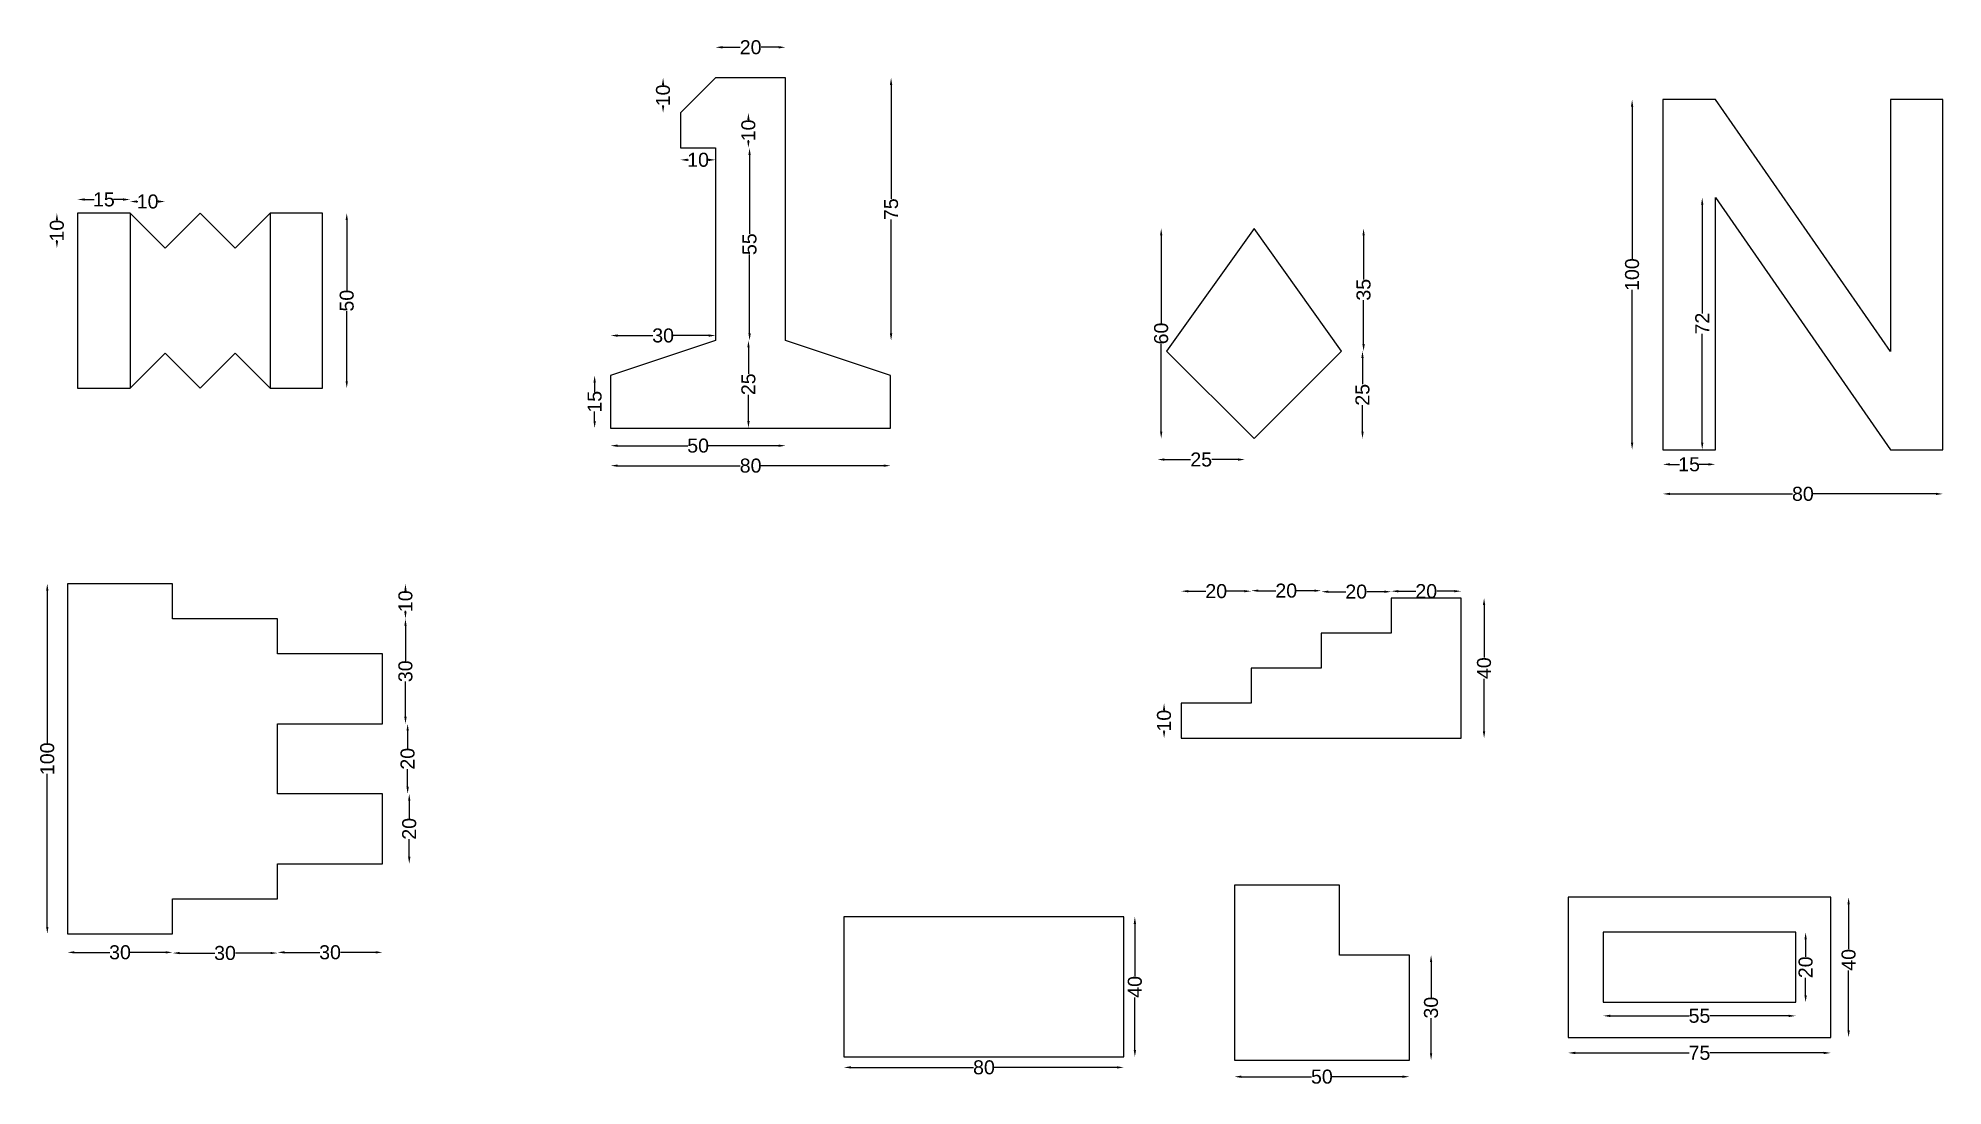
# Model space of a CAD drawing. Header units: inches. Extents: x 810 to 1355, y 487 to 786.
import ezdxf

# ---------------------------------------------------------------- set-up
doc = ezdxf.new("R2010")
doc.units = ezdxf.units.IN
doc.header["$MEASUREMENT"] = 0
doc.styles.get("Standard").update_dxf_attribs({"font": 'arial.ttf'})
doc.dimstyles.get("Standard").update_dxf_attribs({"dimtxt": 4, "dimasz": 2, "dimexe": 0.18, "dimexo": 0.0625, "dimgap": 0.09, "dimtad": 0, "dimtoh": 1, "dimdec": 1, "dimdsep": 46, "dimtxsty": 'Standard', "dimcen": 2, "dimse1": 1, "dimse2": 1, "dimadec": 0, "dimazin": 0, "dimtfac": 1, "dimtdec": 1, "dimtofl": 0, "dimtmove": 0, "dimatfit": 3, "dimfxl": 1, "dimtolj": 1, "dimtzin": 0, "dimarcsym": 0})

# ---------------------------------------------------------------- blocks, each defined once
blk = doc.blocks.new('*D1')
at = {"color": 0, "lineweight": -2, "transparency": 16777216}
for p, q in [((1154.23, 489.83), (1174.28, 489.83)), ((1200.23, 489.83), (1180.18, 489.83))]:
    blk.add_line(p, q, dxfattribs=at)
at = {"color": 0, "transparency": 16777216}
for points in [[(1154.23, 490.16), (1154.23, 489.49), (1152.23, 489.83)], [(1200.23, 490.16), (1200.23, 489.49), (1202.23, 489.83)]]:
    blk.add_solid(points, dxfattribs=at)
at = {"layer": 'Defpoints', "color": 0, "transparency": 16777216}
for p in [(1152.23, 494.54), (1202.23, 494.54), (1202.23, 489.83)]:
    blk.add_point(p, dxfattribs=at)
at = {"color": 0, "transparency": 16777216, "insert": (1177.23, 489.83), "char_height": 4, "attachment_point": 5}
blk.add_mtext('\\A1;50', dxfattribs=at)
blk = doc.blocks.new('*D2')
at = {"color": 0, "lineweight": -2, "transparency": 16777216}
for p, q in [((1208.43, 522.54), (1208.43, 512.49)), ((1208.43, 496.54), (1208.43, 506.59))]:
    blk.add_line(p, q, dxfattribs=at)
at = {"color": 0, "transparency": 16777216}
for points in [[(1208.1, 522.54), (1208.76, 522.54), (1208.43, 524.54)], [(1208.1, 496.54), (1208.76, 496.54), (1208.43, 494.54)]]:
    blk.add_solid(points, dxfattribs=at)
at = {"layer": 'Defpoints', "color": 0, "transparency": 16777216}
for p in [(1202.23, 524.54), (1208.43, 524.54), (1202.23, 494.54)]:
    blk.add_point(p, dxfattribs=at)
at = {"color": 0, "transparency": 16777216, "insert": (1208.43, 509.54), "char_height": 4, "attachment_point": 5, "rotation": 90}
blk.add_mtext('\\A1;30', dxfattribs=at)
blk = doc.blocks.new('*D3')
at = {"color": 0, "lineweight": -2, "transparency": 16777216}
for p, q in [((1042.7, 492.48), (1077.75, 492.48)), ((1118.7, 492.48), (1083.65, 492.48))]:
    blk.add_line(p, q, dxfattribs=at)
at = {"color": 0, "transparency": 16777216}
for points in [[(1042.7, 492.81), (1042.7, 492.15), (1040.7, 492.48)], [(1118.7, 492.81), (1118.7, 492.15), (1120.7, 492.48)]]:
    blk.add_solid(points, dxfattribs=at)
at = {"layer": 'Defpoints', "color": 0, "transparency": 16777216}
for p in [(1040.7, 495.48), (1120.7, 495.48), (1120.7, 492.48)]:
    blk.add_point(p, dxfattribs=at)
at = {"color": 0, "transparency": 16777216, "insert": (1080.7, 492.48), "char_height": 4, "attachment_point": 5}
blk.add_mtext('\\A1;80', dxfattribs=at)
blk = doc.blocks.new('*D4')
at = {"color": 0, "lineweight": -2, "transparency": 16777216}
for p, q in [((1123.81, 533.48), (1123.81, 518.5)), ((1123.81, 497.48), (1123.81, 512.45))]:
    blk.add_line(p, q, dxfattribs=at)
at = {"color": 0, "transparency": 16777216}
for points in [[(1123.48, 533.48), (1124.15, 533.48), (1123.81, 535.48)], [(1123.48, 497.48), (1124.15, 497.48), (1123.81, 495.48)]]:
    blk.add_solid(points, dxfattribs=at)
at = {"layer": 'Defpoints', "color": 0, "transparency": 16777216}
for p in [(1120.7, 535.48), (1120.7, 495.48), (1123.81, 495.48)]:
    blk.add_point(p, dxfattribs=at)
at = {"color": 0, "transparency": 16777216, "insert": (1123.81, 515.48), "char_height": 4, "attachment_point": 5, "rotation": 90}
blk.add_mtext('\\A1;40', dxfattribs=at)
blk = doc.blocks.new('*D5')
at = {"color": 0, "lineweight": -2, "transparency": 16777216}
for p, q in [((1249.6, 496.62), (1282.15, 496.62)), ((1320.6, 496.62), (1288.06, 496.62))]:
    blk.add_line(p, q, dxfattribs=at)
at = {"color": 0, "transparency": 16777216}
for points in [[(1249.6, 496.95), (1249.6, 496.28), (1247.6, 496.62)], [(1320.6, 496.95), (1320.6, 496.28), (1322.6, 496.62)]]:
    blk.add_solid(points, dxfattribs=at)
at = {"layer": 'Defpoints', "color": 0, "transparency": 16777216}
for p in [(1247.6, 501.07), (1322.6, 501.07), (1322.6, 496.62)]:
    blk.add_point(p, dxfattribs=at)
at = {"color": 0, "transparency": 16777216, "insert": (1285.1, 496.62), "char_height": 4, "attachment_point": 5}
blk.add_mtext('\\A1;75', dxfattribs=at)
blk = doc.blocks.new('*D6')
at = {"color": 0, "lineweight": -2, "transparency": 16777216}
for p, q in [((1327.71, 539.07), (1327.71, 526.23)), ((1327.71, 503.07), (1327.71, 520.18))]:
    blk.add_line(p, q, dxfattribs=at)
at = {"color": 0, "transparency": 16777216}
for points in [[(1327.37, 539.07), (1328.04, 539.07), (1327.71, 541.07)], [(1327.37, 503.07), (1328.04, 503.07), (1327.71, 501.07)]]:
    blk.add_solid(points, dxfattribs=at)
at = {"layer": 'Defpoints', "color": 0, "transparency": 16777216}
for p in [(1322.6, 541.07), (1322.6, 501.07), (1327.71, 501.07)]:
    blk.add_point(p, dxfattribs=at)
at = {"color": 0, "transparency": 16777216, "insert": (1327.71, 523.2), "char_height": 4, "attachment_point": 5, "rotation": 90}
blk.add_mtext('\\A1;40', dxfattribs=at)
blk = doc.blocks.new('*D7')
at = {"color": 0, "lineweight": -2, "transparency": 16777216}
for p, q in [((1259.6, 507.2), (1282.13, 507.2)), ((1310.6, 507.2), (1288.07, 507.2))]:
    blk.add_line(p, q, dxfattribs=at)
at = {"color": 0, "transparency": 16777216}
for points in [[(1259.6, 507.53), (1259.6, 506.86), (1257.6, 507.2)], [(1310.6, 507.53), (1310.6, 506.86), (1312.6, 507.2)]]:
    blk.add_solid(points, dxfattribs=at)
at = {"layer": 'Defpoints', "color": 0, "transparency": 16777216}
for p in [(1257.6, 511.07), (1257.6, 507.2), (1312.6, 511.07)]:
    blk.add_point(p, dxfattribs=at)
at = {"color": 0, "transparency": 16777216, "insert": (1285.1, 507.2), "char_height": 4, "attachment_point": 5}
blk.add_mtext('\\A1;55', dxfattribs=at)
blk = doc.blocks.new('*D8')
at = {"color": 0, "lineweight": -2, "transparency": 16777216}
for p, q in [((1315.43, 529.07), (1315.43, 524.05)), ((1315.43, 513.07), (1315.43, 518.09))]:
    blk.add_line(p, q, dxfattribs=at)
at = {"color": 0, "transparency": 16777216}
for points in [[(1315.09, 529.07), (1315.76, 529.07), (1315.43, 531.07)], [(1315.09, 513.07), (1315.76, 513.07), (1315.43, 511.07)]]:
    blk.add_solid(points, dxfattribs=at)
at = {"layer": 'Defpoints', "color": 0, "transparency": 16777216}
for p in [(1312.6, 531.07), (1312.6, 511.07), (1315.43, 511.07)]:
    blk.add_point(p, dxfattribs=at)
at = {"color": 0, "transparency": 16777216, "insert": (1315.43, 521.07), "char_height": 4, "attachment_point": 5, "rotation": 90}
blk.add_mtext('\\A1;20', dxfattribs=at)
blk = doc.blocks.new('*D9')
at = {"color": 0, "lineweight": -2, "transparency": 16777216}
for p, q in [((1199.05, 628.48), (1204.06, 628.48)), ((1215.05, 628.48), (1210.03, 628.48))]:
    blk.add_line(p, q, dxfattribs=at)
at = {"color": 0, "transparency": 16777216}
for points in [[(1199.05, 628.81), (1199.05, 628.15), (1197.05, 628.48)], [(1215.05, 628.81), (1215.05, 628.15), (1217.05, 628.48)]]:
    blk.add_solid(points, dxfattribs=at)
at = {"layer": 'Defpoints', "color": 0, "transparency": 16777216}
for p in [(1197.05, 628.48), (1197.05, 626.5), (1217.05, 626.5)]:
    blk.add_point(p, dxfattribs=at)
at = {"color": 0, "transparency": 16777216, "insert": (1207.05, 628.48), "char_height": 4, "attachment_point": 5}
blk.add_mtext('\\A1;20', dxfattribs=at)
blk = doc.blocks.new('*D10')
at = {"color": 0, "lineweight": -2, "transparency": 16777216}
for p, q in [((1179.05, 628.33), (1184.06, 628.33)), ((1195.05, 628.33), (1190.03, 628.33))]:
    blk.add_line(p, q, dxfattribs=at)
at = {"color": 0, "transparency": 16777216}
for points in [[(1179.05, 628.67), (1179.05, 628), (1177.05, 628.33)], [(1195.05, 628.67), (1195.05, 628), (1197.05, 628.33)]]:
    blk.add_solid(points, dxfattribs=at)
at = {"layer": 'Defpoints', "color": 0, "transparency": 16777216}
for p in [(1177.05, 628.33), (1177.05, 616.5), (1197.05, 616.5)]:
    blk.add_point(p, dxfattribs=at)
at = {"color": 0, "transparency": 16777216, "insert": (1187.05, 628.33), "char_height": 4, "attachment_point": 5}
blk.add_mtext('\\A1;20', dxfattribs=at)
blk = doc.blocks.new('*D11')
at = {"color": 0, "lineweight": -2, "transparency": 16777216}
for p, q in [((1159.05, 628.63), (1164.06, 628.63)), ((1175.05, 628.63), (1170.03, 628.63))]:
    blk.add_line(p, q, dxfattribs=at)
at = {"color": 0, "transparency": 16777216}
for points in [[(1159.05, 628.96), (1159.05, 628.3), (1157.05, 628.63)], [(1175.05, 628.96), (1175.05, 628.3), (1177.05, 628.63)]]:
    blk.add_solid(points, dxfattribs=at)
at = {"layer": 'Defpoints', "color": 0, "transparency": 16777216}
for p in [(1157.05, 628.63), (1157.05, 606.5), (1177.05, 606.5)]:
    blk.add_point(p, dxfattribs=at)
at = {"color": 0, "transparency": 16777216, "insert": (1167.05, 628.63), "char_height": 4, "attachment_point": 5}
blk.add_mtext('\\A1;20', dxfattribs=at)
blk = doc.blocks.new('*D12')
at = {"color": 0, "lineweight": -2, "transparency": 16777216}
for p, q in [((1139.05, 628.48), (1144.06, 628.48)), ((1155.05, 628.48), (1150.03, 628.48))]:
    blk.add_line(p, q, dxfattribs=at)
at = {"color": 0, "transparency": 16777216}
for points in [[(1139.05, 628.81), (1139.05, 628.15), (1137.05, 628.48)], [(1155.05, 628.81), (1155.05, 628.15), (1157.05, 628.48)]]:
    blk.add_solid(points, dxfattribs=at)
at = {"layer": 'Defpoints', "color": 0, "transparency": 16777216}
for p in [(1137.05, 628.48), (1137.05, 596.5), (1157.05, 596.5)]:
    blk.add_point(p, dxfattribs=at)
at = {"color": 0, "transparency": 16777216, "insert": (1147.05, 628.48), "char_height": 4, "attachment_point": 5}
blk.add_mtext('\\A1;20', dxfattribs=at)
blk = doc.blocks.new('*D13')
at = {"color": 0, "lineweight": -2, "transparency": 16777216}
for p, q in [((1132.15, 594.5), (1132.15, 594.26)), ((1132.15, 588.5), (1132.15, 588.74))]:
    blk.add_line(p, q, dxfattribs=at)
at = {"color": 0, "transparency": 16777216}
for points in [[(1131.82, 594.5), (1132.48, 594.5), (1132.15, 596.5)], [(1131.82, 588.5), (1132.48, 588.5), (1132.15, 586.5)]]:
    blk.add_solid(points, dxfattribs=at)
at = {"layer": 'Defpoints', "color": 0, "transparency": 16777216}
for p in [(1137.05, 596.5), (1132.15, 586.5), (1137.05, 586.5)]:
    blk.add_point(p, dxfattribs=at)
at = {"color": 0, "transparency": 16777216, "insert": (1132.15, 591.5), "char_height": 4, "attachment_point": 5, "rotation": 90}
blk.add_mtext('\\A1;10', dxfattribs=at)
blk = doc.blocks.new('*D14')
at = {"color": 0, "lineweight": -2, "transparency": 16777216}
for p, q in [((1223.57, 624.5), (1223.57, 609.53)), ((1223.57, 588.5), (1223.57, 603.47))]:
    blk.add_line(p, q, dxfattribs=at)
at = {"color": 0, "transparency": 16777216}
for points in [[(1223.23, 624.5), (1223.9, 624.5), (1223.57, 626.5)], [(1223.23, 588.5), (1223.9, 588.5), (1223.57, 586.5)]]:
    blk.add_solid(points, dxfattribs=at)
at = {"layer": 'Defpoints', "color": 0, "transparency": 16777216}
for p in [(1217.05, 626.5), (1217.05, 586.5), (1223.57, 586.5)]:
    blk.add_point(p, dxfattribs=at)
at = {"color": 0, "transparency": 16777216, "insert": (1223.57, 606.5), "char_height": 4, "attachment_point": 5, "rotation": 90}
blk.add_mtext('\\A1;40', dxfattribs=at)
blk = doc.blocks.new('*D15')
at = {"color": 0, "lineweight": -2, "transparency": 16777216}
for p, q in [((1189.15, 730.07), (1189.15, 717.54)), ((1189.15, 699.07), (1189.15, 711.6))]:
    blk.add_line(p, q, dxfattribs=at)
at = {"color": 0, "transparency": 16777216}
for points in [[(1188.81, 730.07), (1189.48, 730.07), (1189.15, 732.07)], [(1188.81, 699.07), (1189.48, 699.07), (1189.15, 697.07)]]:
    blk.add_solid(points, dxfattribs=at)
at = {"layer": 'Defpoints', "color": 0, "transparency": 16777216}
for p in [(1151.02, 732.07), (1176.02, 697.07), (1189.15, 697.07)]:
    blk.add_point(p, dxfattribs=at)
at = {"color": 0, "transparency": 16777216, "insert": (1189.15, 714.57), "char_height": 4, "attachment_point": 5, "rotation": 90}
blk.add_mtext('\\A1;35', dxfattribs=at)
blk = doc.blocks.new('*D16')
at = {"color": 0, "lineweight": -2, "transparency": 16777216}
for p, q in [((1188.84, 695.07), (1188.84, 687.58)), ((1188.84, 674.07), (1188.84, 681.57))]:
    blk.add_line(p, q, dxfattribs=at)
at = {"color": 0, "transparency": 16777216}
for points in [[(1188.51, 695.07), (1189.17, 695.07), (1188.84, 697.07)], [(1188.51, 674.07), (1189.17, 674.07), (1188.84, 672.07)]]:
    blk.add_solid(points, dxfattribs=at)
at = {"layer": 'Defpoints', "color": 0, "transparency": 16777216}
for p in [(1176.02, 697.07), (1151.02, 672.07), (1188.84, 672.07)]:
    blk.add_point(p, dxfattribs=at)
at = {"color": 0, "transparency": 16777216, "insert": (1188.84, 684.57), "char_height": 4, "attachment_point": 5, "rotation": 90}
blk.add_mtext('\\A1;25', dxfattribs=at)
blk = doc.blocks.new('*D17')
at = {"color": 0, "lineweight": -2, "transparency": 16777216}
for p, q in [((1131.33, 730.07), (1131.33, 705.03)), ((1131.33, 674.07), (1131.33, 699.11))]:
    blk.add_line(p, q, dxfattribs=at)
at = {"color": 0, "transparency": 16777216}
for points in [[(1131, 730.07), (1131.66, 730.07), (1131.33, 732.07)], [(1131, 674.07), (1131.66, 674.07), (1131.33, 672.07)]]:
    blk.add_solid(points, dxfattribs=at)
at = {"layer": 'Defpoints', "color": 0, "transparency": 16777216}
for p in [(1157.87, 732.07), (1131.33, 672.07), (1157.87, 672.07)]:
    blk.add_point(p, dxfattribs=at)
at = {"color": 0, "transparency": 16777216, "insert": (1131.33, 702.07), "char_height": 4, "attachment_point": 5, "rotation": 90}
blk.add_mtext('\\A1;60', dxfattribs=at)
blk = doc.blocks.new('*D18')
at = {"color": 0, "lineweight": -2, "transparency": 16777216}
for p, q in [((1132.26, 666.07), (1139.75, 666.07)), ((1153.26, 666.07), (1145.76, 666.07))]:
    blk.add_line(p, q, dxfattribs=at)
at = {"color": 0, "transparency": 16777216}
for points in [[(1132.26, 666.41), (1132.26, 665.74), (1130.26, 666.07)], [(1153.26, 666.41), (1153.26, 665.74), (1155.26, 666.07)]]:
    blk.add_solid(points, dxfattribs=at)
at = {"layer": 'Defpoints', "color": 0, "transparency": 16777216}
for p in [(1130.26, 693.97), (1130.26, 666.07), (1155.26, 668.97)]:
    blk.add_point(p, dxfattribs=at)
at = {"color": 0, "transparency": 16777216, "insert": (1142.76, 666.07), "char_height": 4, "attachment_point": 5}
blk.add_mtext('\\A1;25', dxfattribs=at)
blk = doc.blocks.new('*D19')
at = {"color": 0, "lineweight": -2, "transparency": 16777216}
for p, q in [((1265.86, 766.9), (1265.86, 723.21)), ((1265.86, 670.9), (1265.86, 714.58))]:
    blk.add_line(p, q, dxfattribs=at)
at = {"color": 0, "transparency": 16777216}
for points in [[(1265.53, 766.9), (1266.19, 766.9), (1265.86, 768.9)], [(1265.53, 670.9), (1266.19, 670.9), (1265.86, 668.9)]]:
    blk.add_solid(points, dxfattribs=at)
at = {"layer": 'Defpoints', "color": 0, "transparency": 16777216}
for p in [(1274.64, 768.9), (1265.86, 668.9), (1274.64, 668.9)]:
    blk.add_point(p, dxfattribs=at)
at = {"color": 0, "transparency": 16777216, "insert": (1265.86, 718.9), "char_height": 4, "attachment_point": 5, "rotation": 90}
blk.add_mtext('\\A1;100', dxfattribs=at)
blk = doc.blocks.new('*D20')
at = {"color": 0, "lineweight": -2, "transparency": 16777216}
for p, q in [((1285.89, 738.9), (1285.89, 707.82)), ((1285.89, 670.9), (1285.89, 701.98))]:
    blk.add_line(p, q, dxfattribs=at)
at = {"color": 0, "transparency": 16777216}
for points in [[(1285.56, 738.9), (1286.22, 738.9), (1285.89, 740.9)], [(1285.56, 670.9), (1286.22, 670.9), (1285.89, 668.9)]]:
    blk.add_solid(points, dxfattribs=at)
at = {"layer": 'Defpoints', "color": 0, "transparency": 16777216}
for p in [(1289.64, 740.9), (1285.89, 668.9), (1289.64, 668.9)]:
    blk.add_point(p, dxfattribs=at)
at = {"color": 0, "transparency": 16777216, "insert": (1285.89, 704.9), "char_height": 4, "attachment_point": 5, "rotation": 90}
blk.add_mtext('\\A1;72', dxfattribs=at)
blk = doc.blocks.new('*D21')
at = {"color": 0, "lineweight": -2, "transparency": 16777216}
for p, q in [((1276.64, 664.71), (1279.36, 664.71)), ((1287.64, 664.71), (1284.93, 664.71))]:
    blk.add_line(p, q, dxfattribs=at)
at = {"color": 0, "transparency": 16777216}
for points in [[(1276.64, 665.04), (1276.64, 664.37), (1274.64, 664.71)], [(1287.64, 665.04), (1287.64, 664.37), (1289.64, 664.71)]]:
    blk.add_solid(points, dxfattribs=at)
at = {"layer": 'Defpoints', "color": 0, "transparency": 16777216}
for p in [(1274.64, 668.9), (1289.64, 668.9), (1289.64, 664.71)]:
    blk.add_point(p, dxfattribs=at)
at = {"color": 0, "transparency": 16777216, "insert": (1282.14, 664.71), "char_height": 4, "attachment_point": 5}
blk.add_mtext('\\A1;15', dxfattribs=at)
blk = doc.blocks.new('*D22')
at = {"color": 0, "lineweight": -2, "transparency": 16777216}
for p, q in [((1276.64, 656.27), (1311.69, 656.27)), ((1352.64, 656.27), (1317.6, 656.27))]:
    blk.add_line(p, q, dxfattribs=at)
at = {"color": 0, "transparency": 16777216}
for points in [[(1276.64, 656.6), (1276.64, 655.94), (1274.64, 656.27)], [(1352.64, 656.6), (1352.64, 655.94), (1354.64, 656.27)]]:
    blk.add_solid(points, dxfattribs=at)
at = {"layer": 'Defpoints', "color": 0, "transparency": 16777216}
for p in [(1274.64, 668.9), (1354.64, 668.9), (1274.64, 656.27)]:
    blk.add_point(p, dxfattribs=at)
at = {"color": 0, "transparency": 16777216, "insert": (1314.64, 656.27), "char_height": 4, "attachment_point": 5}
blk.add_mtext('\\A1;80', dxfattribs=at)
blk = doc.blocks.new('*D23')
at = {"color": 0, "lineweight": -2, "transparency": 16777216}
for p, q in [((976.04, 664.33), (1011.09, 664.33)), ((1052.04, 664.33), (1016.99, 664.33))]:
    blk.add_line(p, q, dxfattribs=at)
at = {"color": 0, "transparency": 16777216}
for points in [[(976.04, 664.67), (976.04, 664), (974.04, 664.33)], [(1052.04, 664.67), (1052.04, 664), (1054.04, 664.33)]]:
    blk.add_solid(points, dxfattribs=at)
at = {"layer": 'Defpoints', "color": 0, "transparency": 16777216}
for p in [(974.04, 675.08), (1054.04, 675.08), (974.04, 664.33)]:
    blk.add_point(p, dxfattribs=at)
at = {"color": 0, "transparency": 16777216, "insert": (1014.04, 664.33), "char_height": 4, "attachment_point": 5}
blk.add_mtext('\\A1;80', dxfattribs=at)
blk = doc.blocks.new('*D24')
at = {"color": 0, "lineweight": -2, "transparency": 16777216}
for p, q in [((976.04, 670.04), (996.09, 670.04)), ((1022.04, 670.04), (1001.99, 670.04))]:
    blk.add_line(p, q, dxfattribs=at)
at = {"color": 0, "transparency": 16777216}
for points in [[(976.04, 670.37), (976.04, 669.7), (974.04, 670.04)], [(1022.04, 670.37), (1022.04, 669.7), (1024.04, 670.04)]]:
    blk.add_solid(points, dxfattribs=at)
at = {"layer": 'Defpoints', "color": 0, "transparency": 16777216}
for p in [(1024.04, 700.08), (974.04, 675.08), (974.04, 670.04)]:
    blk.add_point(p, dxfattribs=at)
at = {"color": 0, "transparency": 16777216, "insert": (999.04, 670.04), "char_height": 4, "attachment_point": 5}
blk.add_mtext('\\A1;50', dxfattribs=at)
blk = doc.blocks.new('*D25')
at = {"color": 0, "lineweight": -2, "transparency": 16777216}
for p, q in [((1006.04, 783.81), (1011.06, 783.81)), ((1022.04, 783.81), (1017.02, 783.81))]:
    blk.add_line(p, q, dxfattribs=at)
at = {"color": 0, "transparency": 16777216}
for points in [[(1006.04, 784.15), (1006.04, 783.48), (1004.04, 783.81)], [(1022.04, 784.15), (1022.04, 783.48), (1024.04, 783.81)]]:
    blk.add_solid(points, dxfattribs=at)
at = {"layer": 'Defpoints', "color": 0, "transparency": 16777216}
for p in [(1024.04, 783.81), (1004.04, 775.08), (1024.04, 775.08)]:
    blk.add_point(p, dxfattribs=at)
at = {"color": 0, "transparency": 16777216, "insert": (1014.04, 783.81), "char_height": 4, "attachment_point": 5}
blk.add_mtext('\\A1;20', dxfattribs=at)
blk = doc.blocks.new('*D26')
at = {"color": 0, "lineweight": -2, "transparency": 16777216}
for p, q in [((1013.42, 698.08), (1013.42, 690.59)), ((1013.42, 677.08), (1013.42, 684.58))]:
    blk.add_line(p, q, dxfattribs=at)
at = {"color": 0, "transparency": 16777216}
for points in [[(1013.09, 698.08), (1013.76, 698.08), (1013.42, 700.08)], [(1013.09, 677.08), (1013.76, 677.08), (1013.42, 675.08)]]:
    blk.add_solid(points, dxfattribs=at)
at = {"layer": 'Defpoints', "color": 0, "transparency": 16777216}
for p in [(1013.43, 700.08), (983.43, 675.08), (1013.42, 675.08)]:
    blk.add_point(p, dxfattribs=at)
at = {"color": 0, "transparency": 16777216, "insert": (1013.42, 687.58), "char_height": 4, "attachment_point": 5, "rotation": 90}
blk.add_mtext('\\A1;25', dxfattribs=at)
blk = doc.blocks.new('*D27')
at = {"color": 0, "lineweight": -2, "transparency": 16777216}
for p, q in [((1013.74, 753.08), (1013.74, 730.55)), ((1013.74, 702.08), (1013.74, 724.61))]:
    blk.add_line(p, q, dxfattribs=at)
at = {"color": 0, "transparency": 16777216}
for points in [[(1013.41, 753.08), (1014.07, 753.08), (1013.74, 755.08)], [(1013.41, 702.08), (1014.07, 702.08), (1013.74, 700.08)]]:
    blk.add_solid(points, dxfattribs=at)
at = {"layer": 'Defpoints', "color": 0, "transparency": 16777216}
for p in [(1004.04, 755.08), (1004.04, 700.08), (1013.74, 700.08)]:
    blk.add_point(p, dxfattribs=at)
at = {"color": 0, "transparency": 16777216, "insert": (1013.74, 727.58), "char_height": 4, "attachment_point": 5, "rotation": 90}
blk.add_mtext('\\A1;55', dxfattribs=at)
blk = doc.blocks.new('*D28')
at = {"color": 0, "lineweight": -2, "transparency": 16777216}
for p, q in [((1054.17, 773.08), (1054.17, 740.53)), ((1054.17, 702.08), (1054.17, 734.63))]:
    blk.add_line(p, q, dxfattribs=at)
at = {"color": 0, "transparency": 16777216}
for points in [[(1053.84, 773.08), (1054.5, 773.08), (1054.17, 775.08)], [(1053.84, 702.08), (1054.5, 702.08), (1054.17, 700.08)]]:
    blk.add_solid(points, dxfattribs=at)
at = {"layer": 'Defpoints', "color": 0, "transparency": 16777216}
for p in [(1024.04, 775.08), (1024.04, 700.08), (1054.17, 700.08)]:
    blk.add_point(p, dxfattribs=at)
at = {"color": 0, "transparency": 16777216, "insert": (1054.17, 737.58), "char_height": 4, "attachment_point": 5, "rotation": 90}
blk.add_mtext('\\A1;75', dxfattribs=at)
blk = doc.blocks.new('*D29')
at = {"color": 0, "lineweight": -2, "transparency": 16777216}
for p, q in [((969.48, 688.08), (969.48, 685.36)), ((969.48, 677.08), (969.48, 679.8))]:
    blk.add_line(p, q, dxfattribs=at)
at = {"color": 0, "transparency": 16777216}
for points in [[(969.15, 688.08), (969.82, 688.08), (969.48, 690.08)], [(969.15, 677.08), (969.82, 677.08), (969.48, 675.08)]]:
    blk.add_solid(points, dxfattribs=at)
at = {"layer": 'Defpoints', "color": 0, "transparency": 16777216}
for p in [(974.04, 690.08), (969.48, 675.08), (974.04, 675.08)]:
    blk.add_point(p, dxfattribs=at)
at = {"color": 0, "transparency": 16777216, "insert": (969.48, 682.58), "char_height": 4, "attachment_point": 5, "rotation": 90}
blk.add_mtext('\\A1;15', dxfattribs=at)
blk = doc.blocks.new('*D30')
at = {"color": 0, "lineweight": -2, "transparency": 16777216}
for p, q in [((989.03, 773.08), (989.03, 772.84)), ((989.03, 767.08), (989.03, 767.32))]:
    blk.add_line(p, q, dxfattribs=at)
at = {"color": 0, "transparency": 16777216}
for points in [[(988.7, 773.08), (989.36, 773.08), (989.03, 775.08)], [(988.7, 767.08), (989.36, 767.08), (989.03, 765.08)]]:
    blk.add_solid(points, dxfattribs=at)
at = {"layer": 'Defpoints', "color": 0, "transparency": 16777216}
for p in [(989.03, 775.08), (1004.04, 775.08), (994.04, 765.08)]:
    blk.add_point(p, dxfattribs=at)
at = {"color": 0, "transparency": 16777216, "insert": (989.03, 770.08), "char_height": 4, "attachment_point": 5, "rotation": 90}
blk.add_mtext('\\A1;10', dxfattribs=at)
blk = doc.blocks.new('*D31')
at = {"color": 0, "lineweight": -2, "transparency": 16777216}
for p, q in [((1013.41, 763.08), (1013.41, 762.84)), ((1013.41, 757.08), (1013.41, 757.32))]:
    blk.add_line(p, q, dxfattribs=at)
at = {"color": 0, "transparency": 16777216}
for points in [[(1013.07, 763.08), (1013.74, 763.08), (1013.41, 765.08)], [(1013.07, 757.08), (1013.74, 757.08), (1013.41, 755.08)]]:
    blk.add_solid(points, dxfattribs=at)
at = {"layer": 'Defpoints', "color": 0, "transparency": 16777216}
for p in [(994.04, 765.08), (994.04, 755.08), (1013.41, 755.08)]:
    blk.add_point(p, dxfattribs=at)
at = {"color": 0, "transparency": 16777216, "insert": (1013.41, 760.08), "char_height": 4, "attachment_point": 5, "rotation": 90}
blk.add_mtext('\\A1;10', dxfattribs=at)
blk = doc.blocks.new('*D32')
at = {"color": 0, "lineweight": -2, "transparency": 16777216}
for p, q in [((976.04, 701.49), (986.1, 701.49)), ((1002.04, 701.49), (991.99, 701.49))]:
    blk.add_line(p, q, dxfattribs=at)
at = {"color": 0, "transparency": 16777216}
for points in [[(976.04, 701.82), (976.04, 701.15), (974.04, 701.49)], [(1002.04, 701.82), (1002.04, 701.15), (1004.04, 701.49)]]:
    blk.add_solid(points, dxfattribs=at)
at = {"layer": 'Defpoints', "color": 0, "transparency": 16777216}
for p in [(974.04, 701.49), (1004.04, 700.08), (974.04, 690.08)]:
    blk.add_point(p, dxfattribs=at)
at = {"color": 0, "transparency": 16777216, "insert": (989.04, 701.49), "char_height": 4, "attachment_point": 5}
blk.add_mtext('\\A1;30', dxfattribs=at)
blk = doc.blocks.new('*D33')
at = {"color": 0, "lineweight": -2, "transparency": 16777216}
for p, q in [((996.04, 751.67), (996.28, 751.67)), ((1002.04, 751.67), (1001.8, 751.67))]:
    blk.add_line(p, q, dxfattribs=at)
at = {"color": 0, "transparency": 16777216}
for points in [[(996.04, 752), (996.04, 751.33), (994.04, 751.67)], [(1002.04, 752), (1002.04, 751.33), (1004.04, 751.67)]]:
    blk.add_solid(points, dxfattribs=at)
at = {"layer": 'Defpoints', "color": 0, "transparency": 16777216}
for p in [(994.04, 755.08), (994.04, 751.67), (1004.04, 755.08)]:
    blk.add_point(p, dxfattribs=at)
at = {"color": 0, "transparency": 16777216, "insert": (999.04, 751.67), "char_height": 4, "attachment_point": 5}
blk.add_mtext('\\A1;10', dxfattribs=at)
blk = doc.blocks.new('*D34')
at = {"color": 0, "lineweight": -2, "transparency": 16777216}
for p, q in [((823.78, 740.34), (826.5, 740.34)), ((834.78, 740.34), (832.06, 740.34))]:
    blk.add_line(p, q, dxfattribs=at)
at = {"color": 0, "transparency": 16777216}
for points in [[(823.78, 740.67), (823.78, 740.01), (821.78, 740.34)], [(834.78, 740.67), (834.78, 740.01), (836.78, 740.34)]]:
    blk.add_solid(points, dxfattribs=at)
at = {"layer": 'Defpoints', "color": 0, "transparency": 16777216}
for p in [(821.78, 740.34), (821.78, 736.45), (836.78, 736.45)]:
    blk.add_point(p, dxfattribs=at)
at = {"color": 0, "transparency": 16777216, "insert": (829.28, 740.34), "char_height": 4, "attachment_point": 5}
blk.add_mtext('\\A1;15', dxfattribs=at)
blk = doc.blocks.new('*D35')
at = {"color": 0, "lineweight": -2, "transparency": 16777216}
for p, q in [((815.86, 734.45), (815.86, 734.21)), ((815.86, 728.45), (815.86, 728.69))]:
    blk.add_line(p, q, dxfattribs=at)
at = {"color": 0, "transparency": 16777216}
for points in [[(815.53, 734.45), (816.2, 734.45), (815.86, 736.45)], [(815.53, 728.45), (816.2, 728.45), (815.86, 726.45)]]:
    blk.add_solid(points, dxfattribs=at)
at = {"layer": 'Defpoints', "color": 0, "transparency": 16777216}
for p in [(836.78, 736.45), (815.86, 726.45), (846.78, 726.45)]:
    blk.add_point(p, dxfattribs=at)
at = {"color": 0, "transparency": 16777216, "insert": (815.86, 731.45), "char_height": 4, "attachment_point": 5, "rotation": 90}
blk.add_mtext('\\A1;10', dxfattribs=at)
blk = doc.blocks.new('*D36')
at = {"color": 0, "lineweight": -2, "transparency": 16777216}
for p, q in [((838.78, 739.76), (839.02, 739.76)), ((844.78, 739.76), (844.54, 739.76))]:
    blk.add_line(p, q, dxfattribs=at)
at = {"color": 0, "transparency": 16777216}
for points in [[(838.78, 740.1), (838.78, 739.43), (836.78, 739.76)], [(844.78, 740.1), (844.78, 739.43), (846.78, 739.76)]]:
    blk.add_solid(points, dxfattribs=at)
at = {"layer": 'Defpoints', "color": 0, "transparency": 16777216}
for p in [(836.78, 736.45), (846.78, 739.76), (846.78, 726.45)]:
    blk.add_point(p, dxfattribs=at)
at = {"color": 0, "transparency": 16777216, "insert": (841.78, 739.76), "char_height": 4, "attachment_point": 5}
blk.add_mtext('\\A1;10', dxfattribs=at)
blk = doc.blocks.new('*D37')
at = {"color": 0, "lineweight": -2, "transparency": 16777216}
for p, q in [((898.67, 734.45), (898.67, 714.4)), ((898.67, 688.45), (898.67, 708.5))]:
    blk.add_line(p, q, dxfattribs=at)
at = {"color": 0, "transparency": 16777216}
for points in [[(898.34, 734.45), (899, 734.45), (898.67, 736.45)], [(898.34, 688.45), (899, 688.45), (898.67, 686.45)]]:
    blk.add_solid(points, dxfattribs=at)
at = {"layer": 'Defpoints', "color": 0, "transparency": 16777216}
for p in [(891.78, 736.45), (891.78, 686.45), (898.67, 686.45)]:
    blk.add_point(p, dxfattribs=at)
at = {"color": 0, "transparency": 16777216, "insert": (898.67, 711.45), "char_height": 4, "attachment_point": 5, "rotation": 90}
blk.add_mtext('\\A1;50', dxfattribs=at)
blk = doc.blocks.new('*D38')
at = {"color": 0, "lineweight": -2, "transparency": 16777216}
for p, q in [((820.89, 525.34), (830.95, 525.34)), ((846.89, 525.34), (836.84, 525.34))]:
    blk.add_line(p, q, dxfattribs=at)
at = {"color": 0, "transparency": 16777216}
for points in [[(820.89, 525.68), (820.89, 525.01), (818.89, 525.34)], [(846.89, 525.68), (846.89, 525.01), (848.89, 525.34)]]:
    blk.add_solid(points, dxfattribs=at)
at = {"layer": 'Defpoints', "color": 0, "transparency": 16777216}
for p in [(818.89, 530.62), (848.89, 530.62), (848.89, 525.34)]:
    blk.add_point(p, dxfattribs=at)
at = {"color": 0, "transparency": 16777216, "insert": (833.89, 525.34), "char_height": 4, "attachment_point": 5}
blk.add_mtext('\\A1;30', dxfattribs=at)
blk = doc.blocks.new('*D39')
at = {"color": 0, "lineweight": -2, "transparency": 16777216}
for p, q in [((850.89, 525.14), (860.95, 525.14)), ((876.89, 525.14), (866.84, 525.14))]:
    blk.add_line(p, q, dxfattribs=at)
at = {"color": 0, "transparency": 16777216}
for points in [[(850.89, 525.47), (850.89, 524.81), (848.89, 525.14)], [(876.89, 525.47), (876.89, 524.81), (878.89, 525.14)]]:
    blk.add_solid(points, dxfattribs=at)
at = {"layer": 'Defpoints', "color": 0, "transparency": 16777216}
for p in [(848.89, 540.62), (878.89, 540.62), (878.89, 525.14)]:
    blk.add_point(p, dxfattribs=at)
at = {"color": 0, "transparency": 16777216, "insert": (863.89, 525.14), "char_height": 4, "attachment_point": 5}
blk.add_mtext('\\A1;30', dxfattribs=at)
blk = doc.blocks.new('*D40')
at = {"color": 0, "lineweight": -2, "transparency": 16777216}
for p, q in [((880.89, 525.34), (890.95, 525.34)), ((906.89, 525.34), (896.84, 525.34))]:
    blk.add_line(p, q, dxfattribs=at)
at = {"color": 0, "transparency": 16777216}
for points in [[(880.89, 525.68), (880.89, 525.01), (878.89, 525.34)], [(906.89, 525.68), (906.89, 525.01), (908.89, 525.34)]]:
    blk.add_solid(points, dxfattribs=at)
at = {"layer": 'Defpoints', "color": 0, "transparency": 16777216}
for p in [(878.89, 550.62), (908.89, 550.62), (908.89, 525.34)]:
    blk.add_point(p, dxfattribs=at)
at = {"color": 0, "transparency": 16777216, "insert": (893.89, 525.34), "char_height": 4, "attachment_point": 5}
blk.add_mtext('\\A1;30', dxfattribs=at)
blk = doc.blocks.new('*D41')
at = {"color": 0, "lineweight": -2, "transparency": 16777216}
for p, q in [((916.52, 568.62), (916.52, 563.6)), ((916.52, 552.62), (916.52, 557.64))]:
    blk.add_line(p, q, dxfattribs=at)
at = {"color": 0, "transparency": 16777216}
for points in [[(916.18, 568.62), (916.85, 568.62), (916.52, 570.62)], [(916.18, 552.62), (916.85, 552.62), (916.52, 550.62)]]:
    blk.add_solid(points, dxfattribs=at)
at = {"layer": 'Defpoints', "color": 0, "transparency": 16777216}
for p in [(908.89, 570.62), (916.52, 570.62), (908.89, 550.62)]:
    blk.add_point(p, dxfattribs=at)
at = {"color": 0, "transparency": 16777216, "insert": (916.52, 560.62), "char_height": 4, "attachment_point": 5, "rotation": 90}
blk.add_mtext('\\A1;20', dxfattribs=at)
blk = doc.blocks.new('*D42')
at = {"color": 0, "lineweight": -2, "transparency": 16777216}
for p, q in [((916.06, 588.62), (916.06, 583.6)), ((916.06, 572.62), (916.06, 577.64))]:
    blk.add_line(p, q, dxfattribs=at)
at = {"color": 0, "transparency": 16777216}
for points in [[(915.73, 588.62), (916.39, 588.62), (916.06, 590.62)], [(915.73, 572.62), (916.39, 572.62), (916.06, 570.62)]]:
    blk.add_solid(points, dxfattribs=at)
at = {"layer": 'Defpoints', "color": 0, "transparency": 16777216}
for p in [(878.89, 590.62), (916.06, 590.62), (878.89, 570.62)]:
    blk.add_point(p, dxfattribs=at)
at = {"color": 0, "transparency": 16777216, "insert": (916.06, 580.62), "char_height": 4, "attachment_point": 5, "rotation": 90}
blk.add_mtext('\\A1;20', dxfattribs=at)
blk = doc.blocks.new('*D43')
at = {"color": 0, "lineweight": -2, "transparency": 16777216}
for p, q in [((915.44, 618.62), (915.44, 608.56)), ((915.44, 592.62), (915.44, 602.67))]:
    blk.add_line(p, q, dxfattribs=at)
at = {"color": 0, "transparency": 16777216}
for points in [[(915.11, 618.62), (915.77, 618.62), (915.44, 620.62)], [(915.11, 592.62), (915.77, 592.62), (915.44, 590.62)]]:
    blk.add_solid(points, dxfattribs=at)
at = {"layer": 'Defpoints', "color": 0, "transparency": 16777216}
for p in [(878.89, 620.62), (915.44, 620.62), (878.89, 590.62)]:
    blk.add_point(p, dxfattribs=at)
at = {"color": 0, "transparency": 16777216, "insert": (915.44, 605.62), "char_height": 4, "attachment_point": 5, "rotation": 90}
blk.add_mtext('\\A1;30', dxfattribs=at)
blk = doc.blocks.new('*D44')
at = {"color": 0, "lineweight": -2, "transparency": 16777216}
for p, q in [((915.44, 628.62), (915.44, 628.38)), ((915.44, 622.62), (915.44, 622.86))]:
    blk.add_line(p, q, dxfattribs=at)
at = {"color": 0, "transparency": 16777216}
for points in [[(915.11, 628.62), (915.77, 628.62), (915.44, 630.62)], [(915.11, 622.62), (915.77, 622.62), (915.44, 620.62)]]:
    blk.add_solid(points, dxfattribs=at)
at = {"layer": 'Defpoints', "color": 0, "transparency": 16777216}
for p in [(848.89, 630.62), (915.44, 630.62), (848.89, 620.62)]:
    blk.add_point(p, dxfattribs=at)
at = {"color": 0, "transparency": 16777216, "insert": (915.44, 625.62), "char_height": 4, "attachment_point": 5, "rotation": 90}
blk.add_mtext('\\A1;10', dxfattribs=at)
blk = doc.blocks.new('*D45')
at = {"color": 0, "lineweight": -2, "transparency": 16777216}
for p, q in [((813.12, 628.62), (813.12, 584.93)), ((813.12, 532.62), (813.12, 576.3))]:
    blk.add_line(p, q, dxfattribs=at)
at = {"color": 0, "transparency": 16777216}
for points in [[(812.78, 628.62), (813.45, 628.62), (813.12, 630.62)], [(812.78, 532.62), (813.45, 532.62), (813.12, 530.62)]]:
    blk.add_solid(points, dxfattribs=at)
at = {"layer": 'Defpoints', "color": 0, "transparency": 16777216}
for p in [(813.12, 630.62), (818.89, 630.62), (818.89, 530.62)]:
    blk.add_point(p, dxfattribs=at)
at = {"color": 0, "transparency": 16777216, "insert": (813.12, 580.62), "char_height": 4, "attachment_point": 5, "rotation": 90}
blk.add_mtext('\\A1;100', dxfattribs=at)

msp = doc.modelspace()

# ---------------------------------------------------------------- linework, layer by layer
for p, q in [((1004.04, 775.08), (994.04, 765.08)), ((1024.04, 775.08), (1004.04, 775.08)), ((1024.04, 700.08), (1024.04, 775.08)), ((1289.64, 768.9), (1274.64, 768.9)), ((1274.64, 768.9), (1274.64, 668.9)), ((1339.64, 696.9), (1289.64, 768.9)), ((1354.64, 768.9), (1339.64, 768.9)), ((1339.64, 768.9), (1339.64, 696.9)), ((1354.64, 668.9), (1354.64, 768.9)), ((994.04, 765.08), (994.04, 755.08)), ((994.04, 755.08), (1004.04, 755.08)), ((1004.04, 755.08), (1004.04, 700.08)), ((1289.64, 668.9), (1289.64, 740.9)), ((1289.64, 740.9), (1339.64, 668.9)), ((836.78, 736.45), (821.78, 736.45)), ((821.78, 736.45), (821.78, 686.45)), ((846.78, 726.45), (836.78, 736.45)), ((836.78, 736.45), (836.78, 686.45)), ((856.78, 736.45), (846.78, 726.45)), ((866.78, 726.45), (856.78, 736.45)), ((876.78, 736.45), (866.78, 726.45)), ((891.78, 736.45), (876.78, 736.45)), ((876.78, 736.45), (876.78, 686.45)), ((891.78, 686.45), (891.78, 736.45)), ((1157.87, 732.07), (1132.87, 697.07)), ((1182.87, 697.07), (1157.87, 732.07)), ((1004.04, 700.08), (974.04, 690.08)), ((1054.04, 690.08), (1024.04, 700.08)), ((1132.87, 697.07), (1157.87, 672.07)), ((1157.87, 672.07), (1182.87, 697.07)), ((836.78, 686.45), (846.78, 696.45)), ((846.78, 696.45), (856.78, 686.45)), ((856.78, 686.45), (866.78, 696.45)), ((866.78, 696.45), (876.78, 686.45)), ((821.78, 686.45), (836.78, 686.45)), ((876.78, 686.45), (891.78, 686.45)), ((974.04, 690.08), (974.04, 675.08)), ((1054.04, 675.08), (1054.04, 690.08)), ((974.04, 675.08), (1054.04, 675.08)), ((1274.64, 668.9), (1289.64, 668.9)), ((1339.64, 668.9), (1354.64, 668.9)), ((848.89, 630.62), (818.89, 630.62)), ((818.89, 630.62), (818.89, 530.62)), ((848.89, 620.62), (848.89, 630.62)), ((1217.05, 626.5), (1197.05, 626.5)), ((1197.05, 626.5), (1197.05, 616.5)), ((1217.05, 586.5), (1217.05, 626.5)), ((878.89, 620.62), (848.89, 620.62)), ((878.89, 610.62), (878.89, 620.62)), ((1197.05, 616.5), (1177.05, 616.5)), ((1177.05, 616.5), (1177.05, 606.5)), ((908.89, 610.62), (878.89, 610.62)), ((908.89, 590.62), (908.89, 610.62)), ((1177.05, 606.5), (1157.05, 606.5)), ((1157.05, 606.5), (1157.05, 596.5)), ((1157.05, 596.5), (1137.05, 596.5)), ((1137.05, 596.5), (1137.05, 586.5)), ((878.89, 570.62), (878.89, 590.62)), ((878.89, 590.62), (908.89, 590.62)), ((1137.05, 586.5), (1217.05, 586.5)), ((908.89, 570.62), (878.89, 570.62)), ((908.89, 550.62), (908.89, 570.62)), ((878.89, 540.62), (878.89, 550.62)), ((878.89, 550.62), (908.89, 550.62)), ((1182.23, 544.54), (1152.23, 544.54)), ((1152.23, 544.54), (1152.23, 494.54)), ((1182.23, 524.54), (1182.23, 544.54)), ((848.89, 530.62), (848.89, 540.62)), ((848.89, 540.62), (878.89, 540.62)), ((1322.6, 541.07), (1247.6, 541.07)), ((1247.6, 541.07), (1247.6, 501.07)), ((1322.6, 501.07), (1322.6, 541.07)), ((1120.7, 535.48), (1040.7, 535.48)), ((1040.7, 535.48), (1040.7, 495.48)), ((1120.7, 495.48), (1120.7, 535.48)), ((818.89, 530.62), (848.89, 530.62)), ((1312.6, 531.07), (1257.6, 531.07)), ((1257.6, 531.07), (1257.6, 511.07)), ((1312.6, 511.07), (1312.6, 531.07)), ((1202.23, 524.54), (1182.23, 524.54)), ((1202.23, 494.54), (1202.23, 524.54)), ((1257.6, 511.07), (1312.6, 511.07)), ((1247.6, 501.07), (1322.6, 501.07)), ((1040.7, 495.48), (1120.7, 495.48)), ((1152.23, 494.54), (1202.23, 494.54))]:
    msp.add_line(p, q)

# ---------------------------------------------------------------- dimensions: what is measured, and where the dimension line sits
for base, p1, p2, picture, middle in [((1024.04, 783.81), (1004.04, 775.08), (1024.04, 775.08), '*D25', (1014.04, 783.81)), ((994.04, 751.67), (1004.04, 755.08), (994.04, 755.08), '*D33', (999.04, 751.67)), ((821.78, 740.34), (836.78, 736.45), (821.78, 736.45), '*D34', (829.28, 740.34)), ((846.78, 739.76), (836.78, 736.45), (846.78, 726.45), '*D36', (841.78, 739.76)), ((974.04, 701.49), (1004.04, 700.08), (974.04, 690.08), '*D32', (989.04, 701.49)), ((974.04, 670.04), (1024.04, 700.08), (974.04, 675.08), '*D24', (999.04, 670.04)), ((1130.26, 666.07), (1155.26, 668.97), (1130.26, 693.97), '*D18', (1142.76, 666.07)), ((974.04, 664.33), (1054.04, 675.08), (974.04, 675.08), '*D23', (1014.04, 664.33)), ((1289.64, 664.71), (1274.64, 668.9), (1289.64, 668.9), '*D21', (1282.14, 664.71)), ((1274.64, 656.27), (1354.64, 668.9), (1274.64, 668.9), '*D22', (1314.64, 656.27)), ((1157.05, 628.63), (1177.05, 606.5), (1157.05, 606.5), '*D11', (1167.05, 628.63)), ((1137.05, 628.48), (1157.05, 596.5), (1137.05, 596.5), '*D12', (1147.05, 628.48)), ((1177.05, 628.33), (1197.05, 616.5), (1177.05, 616.5), '*D10', (1187.05, 628.33)), ((1197.05, 628.48), (1217.05, 626.5), (1197.05, 626.5), '*D9', (1207.05, 628.48)), ((908.89, 525.34), (878.89, 550.62), (908.89, 550.62), '*D40', (893.89, 525.34)), ((878.89, 525.14), (848.89, 540.62), (878.89, 540.62), '*D39', (863.89, 525.14)), ((848.89, 525.34), (818.89, 530.62), (848.89, 530.62), '*D38', (833.89, 525.34)), ((1257.6, 507.2), (1312.6, 511.07), (1257.6, 511.07), '*D7', (1285.1, 507.2)), ((1322.6, 496.62), (1247.6, 501.07), (1322.6, 501.07), '*D5', (1285.1, 496.62)), ((1120.7, 492.48), (1040.7, 495.48), (1120.7, 495.48), '*D3', (1080.7, 492.48)), ((1202.23, 489.83), (1152.23, 494.54), (1202.23, 494.54), '*D1', (1177.23, 489.83))]:
    dim = msp.add_linear_dim(base=base, p1=p1, p2=p2, dimstyle='Standard')
    dim.commit()
    dim.dimension.update_dxf_attribs({"geometry": picture, "text_midpoint": middle})
for base, p1, p2, picture, middle in [((989.03, 775.08), (994.04, 765.08), (1004.04, 775.08), '*D30', (989.03, 770.08)), ((1054.17, 700.08), (1024.04, 775.08), (1024.04, 700.08), '*D28', (1054.17, 737.58)), ((1265.86, 668.9), (1274.64, 768.9), (1274.64, 668.9), '*D19', (1265.86, 718.9)), ((1013.41, 755.08), (994.04, 765.08), (994.04, 755.08), '*D31', (1013.41, 760.08)), ((1013.74, 700.08), (1004.04, 755.08), (1004.04, 700.08), '*D27', (1013.74, 727.58)), ((1285.89, 668.9), (1289.64, 740.9), (1289.64, 668.9), '*D20', (1285.89, 704.9)), ((815.86, 726.45), (836.78, 736.45), (846.78, 726.45), '*D35', (815.86, 731.45)), ((898.67, 686.45), (891.78, 736.45), (891.78, 686.45), '*D37', (898.67, 711.45)), ((1131.33, 672.07), (1157.87, 732.07), (1157.87, 672.07), '*D17', (1131.33, 702.07)), ((1189.15, 697.07), (1151.02, 732.07), (1176.02, 697.07), '*D15', (1189.15, 714.57)), ((1013.42, 675.08), (1013.43, 700.08), (983.43, 675.08), '*D26', (1013.42, 687.58)), ((1188.84, 672.07), (1176.02, 697.07), (1151.02, 672.07), '*D16', (1188.84, 684.57)), ((969.48, 675.08), (974.04, 690.08), (974.04, 675.08), '*D29', (969.48, 682.58)), ((813.12, 630.62), (818.89, 530.62), (818.89, 630.62), '*D45', (813.12, 580.62)), ((915.44, 630.62), (848.89, 620.62), (848.89, 630.62), '*D44', (915.44, 625.62)), ((1223.57, 586.5), (1217.05, 626.5), (1217.05, 586.5), '*D14', (1223.57, 606.5)), ((915.44, 620.62), (878.89, 590.62), (878.89, 620.62), '*D43', (915.44, 605.62)), ((1132.15, 586.5), (1137.05, 596.5), (1137.05, 586.5), '*D13', (1132.15, 591.5)), ((916.06, 590.62), (878.89, 570.62), (878.89, 590.62), '*D42', (916.06, 580.62)), ((916.52, 570.62), (908.89, 550.62), (908.89, 570.62), '*D41', (916.52, 560.62)), ((1123.81, 495.48), (1120.7, 535.48), (1120.7, 495.48), '*D4', (1123.81, 515.48)), ((1315.43, 511.07), (1312.6, 531.07), (1312.6, 511.07), '*D8', (1315.43, 521.07)), ((1208.43, 524.54), (1202.23, 494.54), (1202.23, 524.54), '*D2', (1208.43, 509.54))]:
    dim = msp.add_linear_dim(base=base, p1=p1, p2=p2, angle=90, dimstyle='Standard')
    dim.commit()
    dim.dimension.update_dxf_attribs({"geometry": picture, "text_midpoint": middle})
dim = msp.add_linear_dim(base=(1327.71, 501.07), p1=(1322.6, 541.07), p2=(1322.6, 501.07), angle=90, dimstyle='Standard')
dim.commit()
dim.dimension.update_dxf_attribs({"geometry": '*D6', "text_midpoint": (1327.71, 523.2), "dimtype": 160})

doc.saveas('drawing.dxf')
